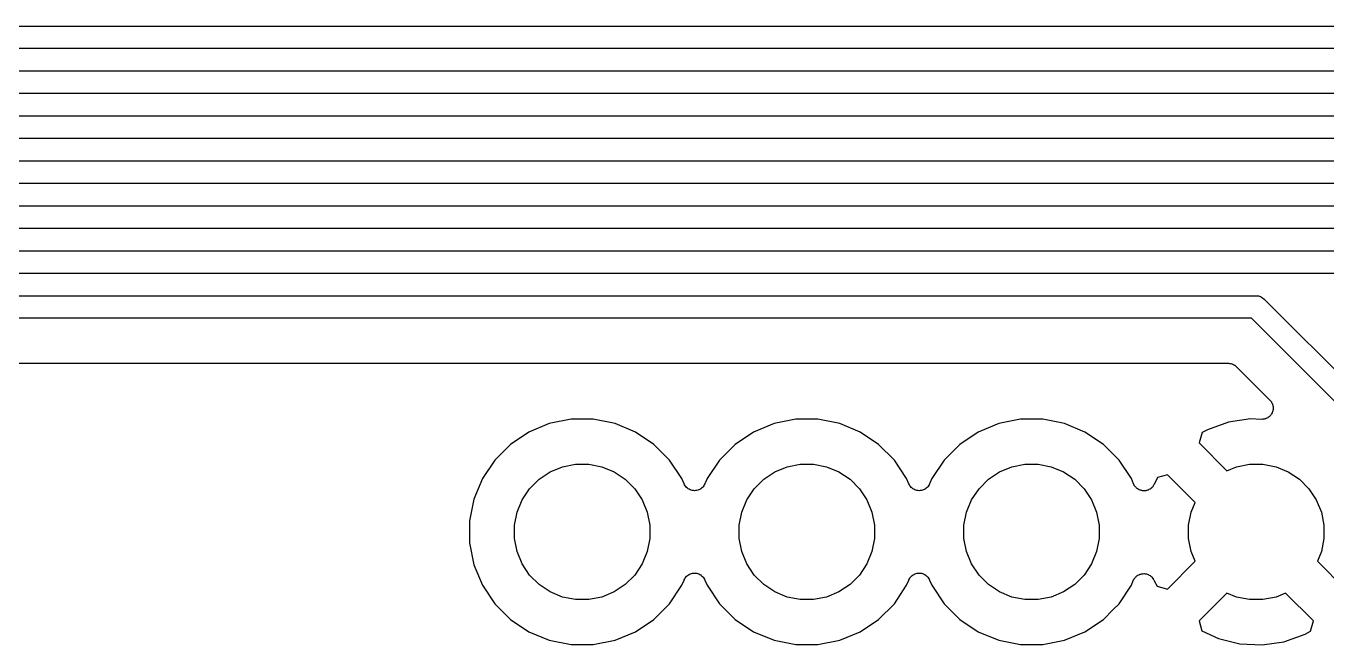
# Model space of a CAD drawing. Extents: x 1.7 to 15.1, y -6.6 to -1.3.
# Drawn here: x 3.505 to 4.083, y -3.319 to -3.044 of the extents above; entities that cross this region are included whole.
import ezdxf

# ---------------------------------------------------------------- set-up
doc = ezdxf.new("R2010")
doc.units = 0
doc.header["$MEASUREMENT"] = 0
doc.layers.add('BLACK', color=7, linetype='CONTINUOUS')

msp = doc.modelspace()

# ---------------------------------------------------------------- linework, layer by layer
at = {"layer": 'BLACK', "linetype": 'CONTINUOUS'}
for p, q in [((3.04269, -3.04409), (4.53219, -3.04409)), ((4.53037, -3.05409), (3.03076, -3.05409)), ((2.99126, -3.06409), (4.45219, -3.06409)), ((4.45037, -3.07409), (2.99309, -3.07409)), ((2.99955, -3.08409), (4.37219, -3.08409)), ((4.37037, -3.09409), (3.00137, -3.09409)), ((3.27076, -3.10409), (4.29219, -3.10409)), ((4.29037, -3.11409), (3.27076, -3.11409)), ((3.01612, -3.12409), (4.21219, -3.12409)), ((4.21037, -3.13409), (3.01794, -3.13409)), ((3.0244, -3.14409), (4.1322, -3.14409)), ((4.13037, -3.15409), (3.02623, -3.15409)), ((3.03269, -3.16409), (4.0522, -3.16409)), ((4.0522, -3.16409), (4.05244, -3.16407)), ((4.05244, -3.16407), (4.05269, -3.16409)), ((4.05269, -3.16409), (4.05342, -3.16417)), ((4.05342, -3.16417), (4.05436, -3.16445)), ((4.05436, -3.16445), (4.05523, -3.16492)), ((4.05523, -3.16492), (4.05599, -3.16554)), ((4.05599, -3.16554), (4.05615, -3.16573)), ((4.05615, -3.16573), (4.13497, -3.24455)), ((4.05037, -3.17409), (3.03451, -3.17409)), ((4.12789, -3.25162), (4.05037, -3.17409)), ((3.04487, -3.19409), (4.04001, -3.19409)), ((4.04001, -3.19409), (4.04003, -3.19409)), ((4.04003, -3.19409), (4.04003, -3.19409)), ((4.04003, -3.19409), (4.04003, -3.19409)), ((4.04003, -3.19409), (4.04008, -3.19409)), ((4.04008, -3.19409), (4.04054, -3.19415)), ((4.04054, -3.19415), (4.041, -3.19419)), ((4.041, -3.19419), (4.04103, -3.1942)), ((4.04103, -3.1942), (4.04105, -3.1942)), ((4.04105, -3.1942), (4.0415, -3.19434)), ((4.0415, -3.19434), (4.04194, -3.19448)), ((4.04194, -3.19448), (4.04196, -3.19449)), ((4.04196, -3.19449), (4.04198, -3.1945)), ((4.04198, -3.1945), (4.04239, -3.19472)), ((4.04239, -3.19472), (4.0428, -3.19494)), ((4.0428, -3.19494), (4.04282, -3.19496)), ((4.04282, -3.19496), (4.04284, -3.19497)), ((4.04284, -3.19497), (4.04319, -3.19527)), ((4.04319, -3.19527), (4.04355, -3.19556)), ((4.04355, -3.19556), (4.05849, -3.2105)), ((4.05849, -3.2105), (4.05854, -3.21055)), ((4.05854, -3.21055), (4.05861, -3.21063)), ((4.05861, -3.21063), (4.05869, -3.21071)), ((4.05869, -3.21071), (4.05891, -3.21101)), ((4.05891, -3.21101), (4.05915, -3.21131)), ((4.05927, -3.21651), (4.05909, -3.21684)), ((4.05915, -3.21131), (4.0592, -3.21141)), ((4.0592, -3.21141), (4.05926, -3.2115)), ((4.05926, -3.2115), (4.05942, -3.21184)), ((4.05947, -3.21619), (4.05927, -3.21651)), ((4.05942, -3.21184), (4.0596, -3.21218)), ((4.0595, -3.21608), (4.05947, -3.21619)), ((4.05956, -3.21599), (4.0595, -3.21608)), ((4.05967, -3.21563), (4.05956, -3.21599)), ((4.0596, -3.21218), (4.05963, -3.21228)), ((4.05963, -3.21228), (4.05967, -3.21238)), ((4.05967, -3.21238), (4.05976, -3.21275)), ((4.0598, -3.21527), (4.05967, -3.21563)), ((4.05976, -3.21275), (4.05987, -3.21311)), ((4.05982, -3.21516), (4.0598, -3.21527)), ((4.05985, -3.21506), (4.05982, -3.21516)), ((4.05989, -3.21468), (4.05985, -3.21506)), ((4.05987, -3.21311), (4.05988, -3.21322)), ((4.05988, -3.21322), (4.0599, -3.21333)), ((4.05995, -3.2143), (4.05989, -3.21468)), ((4.0599, -3.21333), (4.05992, -3.21371)), ((4.05992, -3.21371), (4.05995, -3.21409)), ((4.05995, -3.21409), (4.05994, -3.21419)), ((4.05994, -3.21419), (4.05995, -3.2143)), ((3.73782, -3.2209), (3.7287, -3.22468)), ((3.7475, -3.21898), (3.73782, -3.2209)), ((3.75738, -3.21898), (3.7475, -3.21898)), ((3.76706, -3.2209), (3.75738, -3.21898)), ((3.77618, -3.22468), (3.76706, -3.2209)), ((3.83782, -3.2209), (3.8287, -3.22468)), ((3.8475, -3.21898), (3.83782, -3.2209)), ((3.85738, -3.21898), (3.8475, -3.21898)), ((3.86706, -3.2209), (3.85738, -3.21898)), ((3.87618, -3.22468), (3.86706, -3.2209)), ((3.93782, -3.2209), (3.9287, -3.22468)), ((3.9475, -3.21898), (3.93782, -3.2209)), ((3.95738, -3.21898), (3.9475, -3.21898)), ((3.96706, -3.2209), (3.95738, -3.21898)), ((3.97618, -3.22468), (3.96706, -3.2209)), ((4.0401, -3.22027), (4.03069, -3.22366)), ((4.04987, -3.2188), (4.0401, -3.22027)), ((4.05472, -3.21903), (4.04987, -3.2188)), ((4.05483, -3.21902), (4.05472, -3.21903)), ((4.05494, -3.21903), (4.05483, -3.21902)), ((4.05531, -3.219), (4.05494, -3.21903)), ((4.05569, -3.21898), (4.05531, -3.219)), ((4.0558, -3.21895), (4.05569, -3.21898)), ((4.05591, -3.21894), (4.0558, -3.21895)), ((4.05627, -3.21883), (4.05591, -3.21894)), ((4.05664, -3.21874), (4.05627, -3.21883)), ((4.05674, -3.21869), (4.05664, -3.21874)), ((4.05684, -3.21866), (4.05674, -3.21869)), ((4.05718, -3.21849), (4.05684, -3.21866)), ((4.05752, -3.21832), (4.05718, -3.21849)), ((4.05761, -3.21826), (4.05752, -3.21832)), ((4.05771, -3.21821), (4.05761, -3.21826)), ((4.058, -3.21797), (4.05771, -3.21821)), ((4.05831, -3.21774), (4.058, -3.21797)), ((4.05838, -3.21766), (4.05831, -3.21774)), ((4.05846, -3.21759), (4.05838, -3.21766)), ((4.05871, -3.2173), (4.05846, -3.21759)), ((4.05896, -3.21702), (4.05871, -3.2173)), ((4.05902, -3.21693), (4.05896, -3.21702)), ((4.05909, -3.21684), (4.05902, -3.21693)), ((3.7287, -3.22468), (3.72049, -3.23017)), ((3.78439, -3.23017), (3.77618, -3.22468)), ((3.8287, -3.22468), (3.82049, -3.23017)), ((3.88439, -3.23017), (3.87618, -3.22468)), ((3.9287, -3.22468), (3.92049, -3.23017)), ((3.98439, -3.23017), (3.97618, -3.22468)), ((4.0283, -3.22493), (4.02702, -3.22953)), ((4.03069, -3.22366), (4.0283, -3.22493)), ((3.72049, -3.23017), (3.71351, -3.23715)), ((3.79137, -3.23715), (3.78439, -3.23017)), ((3.82049, -3.23017), (3.81351, -3.23715)), ((3.89137, -3.23715), (3.88439, -3.23017)), ((3.92049, -3.23017), (3.91351, -3.23715)), ((3.99137, -3.23715), (3.98439, -3.23017)), ((4.02702, -3.22953), (4.03939, -3.2419)), ((3.71351, -3.23715), (3.70803, -3.24535)), ((3.74366, -3.24013), (3.74947, -3.23898)), ((3.74947, -3.23898), (3.75541, -3.23898)), ((3.75541, -3.23898), (3.76123, -3.24013)), ((3.79685, -3.24535), (3.79137, -3.23715)), ((3.81351, -3.23715), (3.80803, -3.24535)), ((3.84366, -3.24013), (3.84947, -3.23898)), ((3.84947, -3.23898), (3.85541, -3.23898)), ((3.85541, -3.23898), (3.86123, -3.24013)), ((3.89685, -3.24535), (3.89137, -3.23715)), ((3.91351, -3.23715), (3.90803, -3.24535)), ((3.94366, -3.24013), (3.94947, -3.23898)), ((3.94947, -3.23898), (3.95541, -3.23898)), ((3.95541, -3.23898), (3.96123, -3.24013)), ((3.99686, -3.24535), (3.99137, -3.23715)), ((4.04366, -3.24013), (4.04947, -3.23898)), ((4.04947, -3.23898), (4.05541, -3.23898)), ((4.05541, -3.23898), (4.06123, -3.24013)), ((3.70803, -3.24535), (3.70425, -3.25448)), ((3.73324, -3.2457), (3.73817, -3.2424)), ((3.73817, -3.2424), (3.74366, -3.24013)), ((3.76123, -3.24013), (3.76671, -3.2424)), ((3.76671, -3.2424), (3.77164, -3.2457)), ((3.79782, -3.24769), (3.79685, -3.24535)), ((3.80803, -3.24535), (3.80706, -3.24769)), ((3.83324, -3.2457), (3.83817, -3.2424)), ((3.83817, -3.2424), (3.84366, -3.24013)), ((3.86123, -3.24013), (3.86671, -3.2424)), ((3.86671, -3.2424), (3.87164, -3.2457)), ((3.89782, -3.24769), (3.89685, -3.24535)), ((3.90803, -3.24535), (3.90706, -3.24769)), ((3.93324, -3.2457), (3.93817, -3.2424)), ((3.93817, -3.2424), (3.94366, -3.24013)), ((3.96123, -3.24013), (3.96671, -3.2424)), ((3.96671, -3.2424), (3.97164, -3.2457)), ((3.99785, -3.24775), (3.99686, -3.24535)), ((4.00843, -3.24492), (4.00699, -3.24797)), ((4.01287, -3.24367), (4.00843, -3.24492)), ((4.02525, -3.25604), (4.01287, -3.24367)), ((4.03939, -3.2419), (4.04366, -3.24013)), ((4.06123, -3.24013), (4.06671, -3.2424)), ((4.06671, -3.2424), (4.07164, -3.2457)), ((3.72575, -3.25483), (3.72905, -3.2499)), ((3.72905, -3.2499), (3.73324, -3.2457)), ((3.77164, -3.2457), (3.77584, -3.2499)), ((3.77584, -3.2499), (3.77913, -3.25483)), ((3.79805, -3.24812), (3.79782, -3.24769)), ((3.79827, -3.24853), (3.79805, -3.24812)), ((3.79828, -3.24854), (3.79827, -3.24853)), ((3.79828, -3.24855), (3.79828, -3.24854)), ((3.79858, -3.24892), (3.79828, -3.24855)), ((3.79889, -3.24929), (3.79858, -3.24892)), ((3.79889, -3.2493), (3.79889, -3.24929)), ((3.7989, -3.2493), (3.79889, -3.2493)), ((3.79927, -3.24961), (3.7989, -3.2493)), ((3.79964, -3.24991), (3.79927, -3.24961)), ((3.79965, -3.24992), (3.79964, -3.24991)), ((3.80007, -3.25015), (3.79965, -3.24992)), ((3.79965, -3.24992), (3.79965, -3.24992)), ((3.8005, -3.25038), (3.80007, -3.25015)), ((3.80051, -3.25039), (3.8005, -3.25038)), ((3.8005, -3.25038), (3.8005, -3.25038)), ((3.80097, -3.25053), (3.80051, -3.25039)), ((3.80143, -3.25067), (3.80097, -3.25053)), ((3.80144, -3.25067), (3.80143, -3.25067)), ((3.80192, -3.25072), (3.80144, -3.25067)), ((3.80144, -3.25067), (3.80144, -3.25067)), ((3.8024, -3.25077), (3.80192, -3.25072)), ((3.80241, -3.25077), (3.8024, -3.25077)), ((3.80289, -3.25073), (3.80241, -3.25077)), ((3.80241, -3.25077), (3.80241, -3.25077)), ((3.80337, -3.25069), (3.80289, -3.25073)), ((3.80338, -3.25069), (3.80337, -3.25069)), ((3.80339, -3.25068), (3.80338, -3.25069)), ((3.80384, -3.25055), (3.80339, -3.25068)), ((3.80431, -3.25041), (3.80384, -3.25055)), ((3.80432, -3.25041), (3.80431, -3.25041)), ((3.80431, -3.25041), (3.80431, -3.25041)), ((3.80475, -3.25018), (3.80432, -3.25041)), ((3.80517, -3.24996), (3.80475, -3.25018)), ((3.80518, -3.24996), (3.80517, -3.24996)), ((3.80519, -3.24995), (3.80518, -3.24996)), ((3.80556, -3.24965), (3.80519, -3.24995)), ((3.80593, -3.24935), (3.80556, -3.24965)), ((3.80594, -3.24935), (3.80593, -3.24935)), ((3.80595, -3.24934), (3.80594, -3.24935)), ((3.80625, -3.24898), (3.80595, -3.24934)), ((3.80656, -3.24861), (3.80625, -3.24898)), ((3.80657, -3.2486), (3.80656, -3.24861)), ((3.8068, -3.24818), (3.80657, -3.24859)), ((3.80657, -3.24859), (3.80657, -3.2486)), ((3.80703, -3.24775), (3.8068, -3.24818)), ((3.80704, -3.24774), (3.80703, -3.24775)), ((3.80706, -3.24769), (3.80704, -3.24774)), ((3.80704, -3.24774), (3.80704, -3.24774)), ((3.80704, -3.24774), (3.80704, -3.24774)), ((3.82575, -3.25483), (3.82905, -3.2499)), ((3.82905, -3.2499), (3.83324, -3.2457)), ((3.87164, -3.2457), (3.87584, -3.2499)), ((3.87584, -3.2499), (3.87913, -3.25483)), ((3.89805, -3.24812), (3.89782, -3.24769)), ((3.89827, -3.24853), (3.89805, -3.24812)), ((3.89828, -3.24854), (3.89827, -3.24853)), ((3.89828, -3.24855), (3.89828, -3.24854)), ((3.89858, -3.24892), (3.89828, -3.24855)), ((3.89889, -3.24929), (3.89858, -3.24892)), ((3.89889, -3.2493), (3.89889, -3.24929)), ((3.8989, -3.2493), (3.89889, -3.2493)), ((3.89927, -3.24961), (3.8989, -3.2493)), ((3.89964, -3.24991), (3.89927, -3.24961)), ((3.89965, -3.24992), (3.89964, -3.24991)), ((3.90007, -3.25015), (3.89965, -3.24992)), ((3.89965, -3.24992), (3.89965, -3.24992)), ((3.9005, -3.25038), (3.90007, -3.25015)), ((3.90051, -3.25039), (3.9005, -3.25038)), ((3.9005, -3.25038), (3.9005, -3.25038)), ((3.90097, -3.25053), (3.90051, -3.25039)), ((3.90143, -3.25067), (3.90097, -3.25053)), ((3.90144, -3.25067), (3.90143, -3.25067)), ((3.90192, -3.25072), (3.90144, -3.25067)), ((3.90144, -3.25067), (3.90144, -3.25067)), ((3.9024, -3.25077), (3.90192, -3.25072)), ((3.90241, -3.25077), (3.9024, -3.25077)), ((3.90289, -3.25073), (3.90241, -3.25077)), ((3.90241, -3.25077), (3.90241, -3.25077)), ((3.90337, -3.25069), (3.90289, -3.25073)), ((3.90338, -3.25069), (3.90337, -3.25069)), ((3.90339, -3.25068), (3.90338, -3.25069)), ((3.90384, -3.25055), (3.90339, -3.25068)), ((3.90431, -3.25041), (3.90384, -3.25055)), ((3.90432, -3.25041), (3.90431, -3.25041)), ((3.90431, -3.25041), (3.90431, -3.25041)), ((3.90475, -3.25018), (3.90432, -3.25041)), ((3.90517, -3.24996), (3.90475, -3.25018)), ((3.90518, -3.24996), (3.90517, -3.24996)), ((3.90519, -3.24995), (3.90518, -3.24996)), ((3.90556, -3.24965), (3.90519, -3.24995)), ((3.90593, -3.24935), (3.90556, -3.24965)), ((3.90594, -3.24935), (3.90593, -3.24935)), ((3.90595, -3.24934), (3.90594, -3.24935)), ((3.90625, -3.24898), (3.90595, -3.24934)), ((3.90656, -3.24861), (3.90625, -3.24898)), ((3.90657, -3.2486), (3.90656, -3.24861)), ((3.9068, -3.24818), (3.90657, -3.24859)), ((3.90657, -3.24859), (3.90657, -3.2486)), ((3.90703, -3.24775), (3.9068, -3.24818)), ((3.90704, -3.24774), (3.90703, -3.24775)), ((3.90706, -3.24769), (3.90704, -3.24774)), ((3.90704, -3.24774), (3.90704, -3.24774)), ((3.90704, -3.24774), (3.90704, -3.24774)), ((3.92575, -3.25483), (3.92905, -3.2499)), ((3.92905, -3.2499), (3.93324, -3.2457)), ((3.97164, -3.2457), (3.97584, -3.2499)), ((3.97584, -3.2499), (3.97913, -3.25483)), ((3.99802, -3.24807), (3.99785, -3.24775)), ((3.99817, -3.2484), (3.99802, -3.24807)), ((3.99825, -3.2485), (3.99817, -3.2484)), ((3.99831, -3.24861), (3.99825, -3.2485)), ((3.99854, -3.24889), (3.99831, -3.24861)), ((3.99875, -3.24919), (3.99854, -3.24889)), ((3.99885, -3.24927), (3.99875, -3.24919)), ((3.99893, -3.24937), (3.99885, -3.24927)), ((3.99921, -3.2496), (3.99893, -3.24937)), ((3.99947, -3.24984), (3.99921, -3.2496)), ((3.99958, -3.24991), (3.99947, -3.24984)), ((3.99968, -3.24999), (3.99958, -3.24991)), ((4, -3.25016), (3.99968, -3.24999)), ((4.00031, -3.25035), (4, -3.25016)), ((4.00043, -3.25039), (4.00031, -3.25035)), ((4.00054, -3.25045), (4.00043, -3.25039)), ((4.00088, -3.25056), (4.00054, -3.25045)), ((4.00122, -3.25068), (4.00088, -3.25056)), ((4.00135, -3.2507), (4.00122, -3.25068)), ((4.00147, -3.25074), (4.00135, -3.2507)), ((4.00183, -3.25078), (4.00147, -3.25074)), ((4.00219, -3.25083), (4.00183, -3.25078)), ((4.00232, -3.25083), (4.00219, -3.25083)), ((4.00244, -3.25084), (4.00232, -3.25083)), ((4.0028, -3.25081), (4.00244, -3.25084)), ((4.00316, -3.25079), (4.0028, -3.25081)), ((4.00329, -3.25076), (4.00316, -3.25079)), ((4.00341, -3.25075), (4.00329, -3.25076)), ((4.00376, -3.25065), (4.00341, -3.25075)), ((4.00411, -3.25056), (4.00376, -3.25065)), ((4.00423, -3.25051), (4.00411, -3.25056)), ((4.00435, -3.25047), (4.00423, -3.25051)), ((4.00467, -3.2503), (4.00435, -3.25047)), ((4.005, -3.25015), (4.00467, -3.2503)), ((4.0051, -3.25008), (4.005, -3.25015)), ((4.00521, -3.25002), (4.0051, -3.25008)), ((4.00549, -3.24979), (4.00521, -3.25002)), ((4.00579, -3.24958), (4.00549, -3.24979)), ((4.00587, -3.24949), (4.00579, -3.24958)), ((4.00597, -3.24941), (4.00587, -3.24949)), ((4.0062, -3.24913), (4.00597, -3.24941)), ((4.00645, -3.24886), (4.0062, -3.24913)), ((4.00652, -3.24875), (4.00645, -3.24886)), ((4.0066, -3.24866), (4.00652, -3.24875)), ((4.00677, -3.24834), (4.0066, -3.24866)), ((4.00696, -3.24803), (4.00677, -3.24834)), ((4.00699, -3.24797), (4.00696, -3.24803)), ((4.07164, -3.2457), (4.07584, -3.2499)), ((4.07584, -3.2499), (4.07913, -3.25483)), ((3.70425, -3.25448), (3.70232, -3.26416)), ((3.72348, -3.26031), (3.72575, -3.25483)), ((3.77913, -3.25483), (3.7814, -3.26031)), ((3.82348, -3.26031), (3.82575, -3.25483)), ((3.87913, -3.25483), (3.8814, -3.26031)), ((3.92348, -3.26031), (3.92575, -3.25483)), ((3.97913, -3.25483), (3.9814, -3.26031)), ((4.02348, -3.26031), (4.02525, -3.25604)), ((4.07913, -3.25483), (4.0814, -3.26031)), ((3.72232, -3.26613), (3.72348, -3.26031)), ((3.7814, -3.26031), (3.78256, -3.26613)), ((3.82232, -3.26613), (3.82348, -3.26031)), ((3.8814, -3.26031), (3.88256, -3.26613)), ((3.92232, -3.26613), (3.92348, -3.26031)), ((3.9814, -3.26031), (3.98256, -3.26613)), ((4.02232, -3.26613), (4.02348, -3.26031)), ((4.0814, -3.26031), (4.08256, -3.26613)), ((3.70232, -3.26416), (3.70232, -3.27403)), ((3.72232, -3.27206), (3.72232, -3.26613)), ((3.78256, -3.26613), (3.78256, -3.27206)), ((3.82232, -3.27206), (3.82232, -3.26613)), ((3.88256, -3.26613), (3.88256, -3.27206)), ((3.92232, -3.27206), (3.92232, -3.26613)), ((3.98256, -3.26613), (3.98256, -3.27206)), ((4.02232, -3.27206), (4.02232, -3.26613)), ((4.08256, -3.26613), (4.08256, -3.27206)), ((3.70232, -3.27403), (3.70425, -3.28371)), ((3.72348, -3.27788), (3.72232, -3.27206)), ((3.78256, -3.27206), (3.7814, -3.27788)), ((3.82348, -3.27788), (3.82232, -3.27206)), ((3.88256, -3.27206), (3.8814, -3.27788)), ((3.92348, -3.27788), (3.92232, -3.27206)), ((3.98256, -3.27206), (3.9814, -3.27788)), ((4.02348, -3.27788), (4.02232, -3.27206)), ((4.08256, -3.27206), (4.0814, -3.27788)), ((3.72575, -3.28336), (3.72348, -3.27788)), ((3.7814, -3.27788), (3.77913, -3.28336)), ((3.82575, -3.28336), (3.82348, -3.27788)), ((3.8814, -3.27788), (3.87913, -3.28336)), ((3.92575, -3.28336), (3.92348, -3.27788)), ((3.9814, -3.27788), (3.97913, -3.28336)), ((4.02525, -3.28215), (4.02348, -3.27788)), ((4.0814, -3.27788), (4.07963, -3.28215)), ((3.70425, -3.28371), (3.70803, -3.29283)), ((3.72905, -3.28829), (3.72575, -3.28336)), ((3.77913, -3.28336), (3.77584, -3.28829)), ((3.82905, -3.28829), (3.82575, -3.28336)), ((3.87913, -3.28336), (3.87584, -3.28829)), ((3.92905, -3.28829), (3.92575, -3.28336)), ((3.97913, -3.28336), (3.97584, -3.28829)), ((4.01287, -3.29452), (4.02525, -3.28215)), ((4.07963, -3.28215), (4.09201, -3.29452)), ((3.73324, -3.29249), (3.72905, -3.28829)), ((3.77584, -3.28829), (3.77164, -3.29249)), ((3.79685, -3.29283), (3.79782, -3.2905)), ((3.79782, -3.2905), (3.79784, -3.29045)), ((3.79784, -3.29045), (3.79785, -3.29044)), ((3.79784, -3.29045), (3.79784, -3.29045)), ((3.79784, -3.29045), (3.79784, -3.29045)), ((3.79785, -3.29044), (3.79808, -3.29001)), ((3.79808, -3.29001), (3.79831, -3.2896)), ((3.79831, -3.2896), (3.79832, -3.28959)), ((3.79832, -3.28958), (3.79863, -3.28921)), ((3.79832, -3.28959), (3.79832, -3.28958)), ((3.79863, -3.28921), (3.79894, -3.28885)), ((3.79894, -3.28885), (3.79894, -3.28884)), ((3.79894, -3.28884), (3.79895, -3.28884)), ((3.79895, -3.28884), (3.79932, -3.28854)), ((3.79932, -3.28854), (3.7997, -3.28824)), ((3.7997, -3.28824), (3.7997, -3.28823)), ((3.7997, -3.28823), (3.79971, -3.28823)), ((3.79971, -3.28823), (3.80013, -3.28801)), ((3.80013, -3.28801), (3.80056, -3.28778)), ((3.80056, -3.28778), (3.80057, -3.28778)), ((3.80057, -3.28778), (3.80058, -3.28778)), ((3.80058, -3.28778), (3.80104, -3.28764)), ((3.80104, -3.28764), (3.8015, -3.2875)), ((3.8015, -3.2875), (3.8015, -3.2875)), ((3.8015, -3.2875), (3.80151, -3.2875)), ((3.80151, -3.2875), (3.80199, -3.28746)), ((3.80199, -3.28746), (3.80247, -3.28741)), ((3.80247, -3.28741), (3.80248, -3.28742)), ((3.80248, -3.28742), (3.80248, -3.28741)), ((3.80248, -3.28741), (3.80295, -3.28746)), ((3.80295, -3.28746), (3.80344, -3.28751)), ((3.80344, -3.28751), (3.80345, -3.28752)), ((3.80345, -3.28752), (3.80345, -3.28752)), ((3.80345, -3.28752), (3.8039, -3.28766)), ((3.8039, -3.28766), (3.80437, -3.2878)), ((3.80437, -3.2878), (3.80438, -3.28781)), ((3.80438, -3.28781), (3.80439, -3.28781)), ((3.80439, -3.28781), (3.8048, -3.28803)), ((3.8048, -3.28803), (3.80523, -3.28826)), ((3.80523, -3.28826), (3.80524, -3.28827)), ((3.80524, -3.28827), (3.80524, -3.28827)), ((3.80524, -3.28827), (3.80561, -3.28858)), ((3.80561, -3.28858), (3.80598, -3.28889)), ((3.80598, -3.28889), (3.80599, -3.28889)), ((3.80599, -3.28889), (3.80599, -3.2889)), ((3.80599, -3.2889), (3.80629, -3.28926)), ((3.80629, -3.28926), (3.8066, -3.28964)), ((3.8066, -3.28964), (3.8066, -3.28965)), ((3.8066, -3.28965), (3.80661, -3.28965)), ((3.80661, -3.28965), (3.80683, -3.29007)), ((3.80683, -3.29007), (3.80706, -3.2905)), ((3.80706, -3.2905), (3.80803, -3.29283)), ((3.83324, -3.29249), (3.82905, -3.28829)), ((3.87584, -3.28829), (3.87164, -3.29249)), ((3.89685, -3.29283), (3.89782, -3.2905)), ((3.89782, -3.2905), (3.89784, -3.29045)), ((3.89784, -3.29045), (3.89785, -3.29044)), ((3.89784, -3.29045), (3.89784, -3.29045)), ((3.89784, -3.29045), (3.89784, -3.29045)), ((3.89785, -3.29044), (3.89808, -3.29001)), ((3.89808, -3.29001), (3.89831, -3.2896)), ((3.89831, -3.2896), (3.89832, -3.28959)), ((3.89832, -3.28958), (3.89863, -3.28921)), ((3.89832, -3.28959), (3.89832, -3.28958)), ((3.89863, -3.28921), (3.89894, -3.28885)), ((3.89894, -3.28885), (3.89894, -3.28884)), ((3.89894, -3.28884), (3.89895, -3.28884)), ((3.89895, -3.28884), (3.89932, -3.28854)), ((3.89932, -3.28854), (3.8997, -3.28824)), ((3.8997, -3.28824), (3.8997, -3.28823)), ((3.8997, -3.28823), (3.89971, -3.28823)), ((3.89971, -3.28823), (3.90013, -3.28801)), ((3.90013, -3.28801), (3.90056, -3.28778)), ((3.90056, -3.28778), (3.90057, -3.28778)), ((3.90057, -3.28778), (3.90058, -3.28778)), ((3.90058, -3.28778), (3.90104, -3.28764)), ((3.90104, -3.28764), (3.9015, -3.2875)), ((3.9015, -3.2875), (3.9015, -3.2875)), ((3.9015, -3.2875), (3.90151, -3.2875)), ((3.90151, -3.2875), (3.90199, -3.28746)), ((3.90199, -3.28746), (3.90247, -3.28741)), ((3.90247, -3.28741), (3.90248, -3.28742)), ((3.90248, -3.28742), (3.90248, -3.28741)), ((3.90248, -3.28741), (3.90295, -3.28746)), ((3.90295, -3.28746), (3.90344, -3.28751)), ((3.90344, -3.28751), (3.90345, -3.28752)), ((3.90345, -3.28752), (3.90345, -3.28752)), ((3.90345, -3.28752), (3.9039, -3.28766)), ((3.9039, -3.28766), (3.90437, -3.2878)), ((3.90437, -3.2878), (3.90438, -3.28781)), ((3.90438, -3.28781), (3.90439, -3.28781)), ((3.90439, -3.28781), (3.9048, -3.28803)), ((3.9048, -3.28803), (3.90523, -3.28826)), ((3.90523, -3.28826), (3.90524, -3.28827)), ((3.90524, -3.28827), (3.90524, -3.28827)), ((3.90524, -3.28827), (3.90561, -3.28858)), ((3.90561, -3.28858), (3.90598, -3.28889)), ((3.90598, -3.28889), (3.90599, -3.28889)), ((3.90599, -3.28889), (3.90599, -3.2889)), ((3.90599, -3.2889), (3.90629, -3.28926)), ((3.90629, -3.28926), (3.9066, -3.28964)), ((3.9066, -3.28964), (3.9066, -3.28965)), ((3.9066, -3.28965), (3.90661, -3.28965)), ((3.90661, -3.28965), (3.90683, -3.29007)), ((3.90683, -3.29007), (3.90706, -3.2905)), ((3.90706, -3.2905), (3.90803, -3.29283)), ((3.93324, -3.29249), (3.92905, -3.28829)), ((3.97584, -3.28829), (3.97164, -3.29249)), ((3.99686, -3.29283), (3.99772, -3.29074)), ((3.99772, -3.29074), (3.99775, -3.29068)), ((3.99775, -3.29068), (3.9978, -3.29058)), ((3.9978, -3.29058), (3.99784, -3.29048)), ((3.99784, -3.29048), (3.99804, -3.29015)), ((3.99804, -3.29015), (3.99822, -3.28982)), ((3.99822, -3.28982), (3.99829, -3.28974)), ((3.99829, -3.28974), (3.99835, -3.28964)), ((3.99835, -3.28964), (3.99861, -3.28937)), ((3.99861, -3.28937), (3.99885, -3.28908)), ((3.99885, -3.28908), (3.99894, -3.28901)), ((3.99894, -3.28901), (3.99901, -3.28893)), ((3.99901, -3.28893), (3.99932, -3.2887)), ((3.99932, -3.2887), (3.99961, -3.28847)), ((3.99961, -3.28847), (3.99971, -3.28841)), ((3.99971, -3.28841), (3.9998, -3.28835)), ((3.9998, -3.28835), (4.00014, -3.28819)), ((4.00014, -3.28819), (4.00048, -3.28801)), ((4.00048, -3.28801), (4.00058, -3.28798)), ((4.00058, -3.28798), (4.00068, -3.28794)), ((4.00068, -3.28794), (4.00105, -3.28785)), ((4.00105, -3.28785), (4.00141, -3.28774)), ((4.00141, -3.28774), (4.00152, -3.28773)), ((4.00152, -3.28773), (4.00163, -3.2877)), ((4.00163, -3.2877), (4.00201, -3.28769)), ((4.00201, -3.28769), (4.00239, -3.28765)), ((4.00239, -3.28765), (4.00249, -3.28767)), ((4.00249, -3.28767), (4.0026, -3.28766)), ((4.0026, -3.28766), (4.00298, -3.28772)), ((4.00298, -3.28772), (4.00336, -3.28776)), ((4.00336, -3.28776), (4.00346, -3.28779)), ((4.00346, -3.28779), (4.00357, -3.28781)), ((4.00357, -3.28781), (4.00392, -3.28793)), ((4.00392, -3.28793), (4.00429, -3.28805)), ((4.00429, -3.28805), (4.00438, -3.2881)), ((4.00438, -3.2881), (4.00449, -3.28814)), ((4.00449, -3.28814), (4.00481, -3.28833)), ((4.00481, -3.28833), (4.00515, -3.28851)), ((4.00515, -3.28851), (4.00523, -3.28858)), ((4.00523, -3.28858), (4.00532, -3.28864)), ((4.00532, -3.28864), (4.0056, -3.28889)), ((4.0056, -3.28889), (4.0059, -3.28914)), ((4.0059, -3.28914), (4.00596, -3.28922)), ((4.00596, -3.28922), (4.00605, -3.2893)), ((4.00605, -3.2893), (4.00627, -3.2896)), ((4.00627, -3.2896), (4.00651, -3.28989)), ((4.00651, -3.28989), (4.00656, -3.28999)), ((4.00656, -3.28999), (4.00663, -3.29008)), ((4.00663, -3.29008), (4.00679, -3.29042)), ((4.00679, -3.29042), (4.00697, -3.29076)), ((4.00697, -3.29076), (4.00698, -3.2908)), ((4.00698, -3.2908), (4.00828, -3.29323)), ((3.70803, -3.29283), (3.71351, -3.30104)), ((3.73817, -3.29578), (3.73324, -3.29249)), ((3.74366, -3.29806), (3.73817, -3.29578)), ((3.76671, -3.29578), (3.76123, -3.29806)), ((3.77164, -3.29249), (3.76671, -3.29578)), ((3.79137, -3.30104), (3.79685, -3.29283)), ((3.80803, -3.29283), (3.81351, -3.30104)), ((3.83817, -3.29578), (3.83324, -3.29249)), ((3.84366, -3.29806), (3.83817, -3.29578)), ((3.86671, -3.29578), (3.86123, -3.29806)), ((3.87164, -3.29249), (3.86671, -3.29578)), ((3.89137, -3.30104), (3.89685, -3.29283)), ((3.90803, -3.29283), (3.91351, -3.30104)), ((3.93817, -3.29578), (3.93324, -3.29249)), ((3.94366, -3.29806), (3.93817, -3.29578)), ((3.96671, -3.29578), (3.96123, -3.29806)), ((3.97164, -3.29249), (3.96671, -3.29578)), ((3.99137, -3.30104), (3.99686, -3.29283)), ((4.00828, -3.29323), (4.01287, -3.29452)), ((4.03939, -3.29629), (4.02702, -3.30866)), ((4.04366, -3.29806), (4.03939, -3.29629)), ((4.06549, -3.29629), (4.06123, -3.29806)), ((4.07787, -3.30866), (4.06549, -3.29629)), ((3.71351, -3.30104), (3.72049, -3.30802)), ((3.74947, -3.29921), (3.74366, -3.29806)), ((3.75541, -3.29921), (3.74947, -3.29921)), ((3.76123, -3.29806), (3.75541, -3.29921)), ((3.78439, -3.30802), (3.79137, -3.30104)), ((3.81351, -3.30104), (3.82049, -3.30802)), ((3.84947, -3.29921), (3.84366, -3.29806)), ((3.85541, -3.29921), (3.84947, -3.29921)), ((3.86123, -3.29806), (3.85541, -3.29921)), ((3.88439, -3.30802), (3.89137, -3.30104)), ((3.91351, -3.30104), (3.92049, -3.30802)), ((3.94947, -3.29921), (3.94366, -3.29806)), ((3.95541, -3.29921), (3.94947, -3.29921)), ((3.96123, -3.29806), (3.95541, -3.29921)), ((3.98876, -3.30366), (3.99137, -3.30104)), ((4.04947, -3.29921), (4.04366, -3.29806)), ((4.05541, -3.29921), (4.04947, -3.29921)), ((4.06123, -3.29806), (4.05541, -3.29921)), ((3.72049, -3.30802), (3.7287, -3.31351)), ((3.77618, -3.31351), (3.78439, -3.30802)), ((3.82049, -3.30802), (3.8287, -3.31351)), ((3.87618, -3.31351), (3.88439, -3.30802)), ((3.92049, -3.30802), (3.9287, -3.31351)), ((3.97618, -3.31351), (3.98439, -3.30802)), ((3.98439, -3.30802), (3.98876, -3.30366)), ((3.98876, -3.30366), (3.98876, -3.30366)), ((4.02702, -3.30866), (4.02826, -3.31311)), ((4.07658, -3.31325), (4.07787, -3.30866)), ((3.7287, -3.31351), (3.73782, -3.31729)), ((3.76706, -3.31729), (3.77618, -3.31351)), ((3.8287, -3.31351), (3.83782, -3.31729)), ((3.86706, -3.31729), (3.87618, -3.31351)), ((3.9287, -3.31351), (3.93782, -3.31729)), ((3.96706, -3.31729), (3.97618, -3.31351)), ((4.02826, -3.31311), (4.03557, -3.31655)), ((4.06478, -3.31792), (4.07419, -3.31453)), ((4.07419, -3.31453), (4.07658, -3.31325)), ((3.73782, -3.31729), (3.7475, -3.31921)), ((3.7475, -3.31921), (3.75738, -3.31921)), ((3.75738, -3.31921), (3.76706, -3.31729)), ((3.83782, -3.31729), (3.8475, -3.31921)), ((3.8475, -3.31921), (3.85738, -3.31921)), ((3.85738, -3.31921), (3.86706, -3.31729)), ((3.93782, -3.31729), (3.9475, -3.31921)), ((3.9475, -3.31921), (3.95738, -3.31921)), ((3.95738, -3.31921), (3.96706, -3.31729)), ((4.03557, -3.31655), (4.04515, -3.31893)), ((4.04515, -3.31893), (4.05501, -3.31939)), ((4.05501, -3.31939), (4.06478, -3.31792))]:
    msp.add_line(p, q, dxfattribs=at)

doc.saveas('drawing.dxf')
